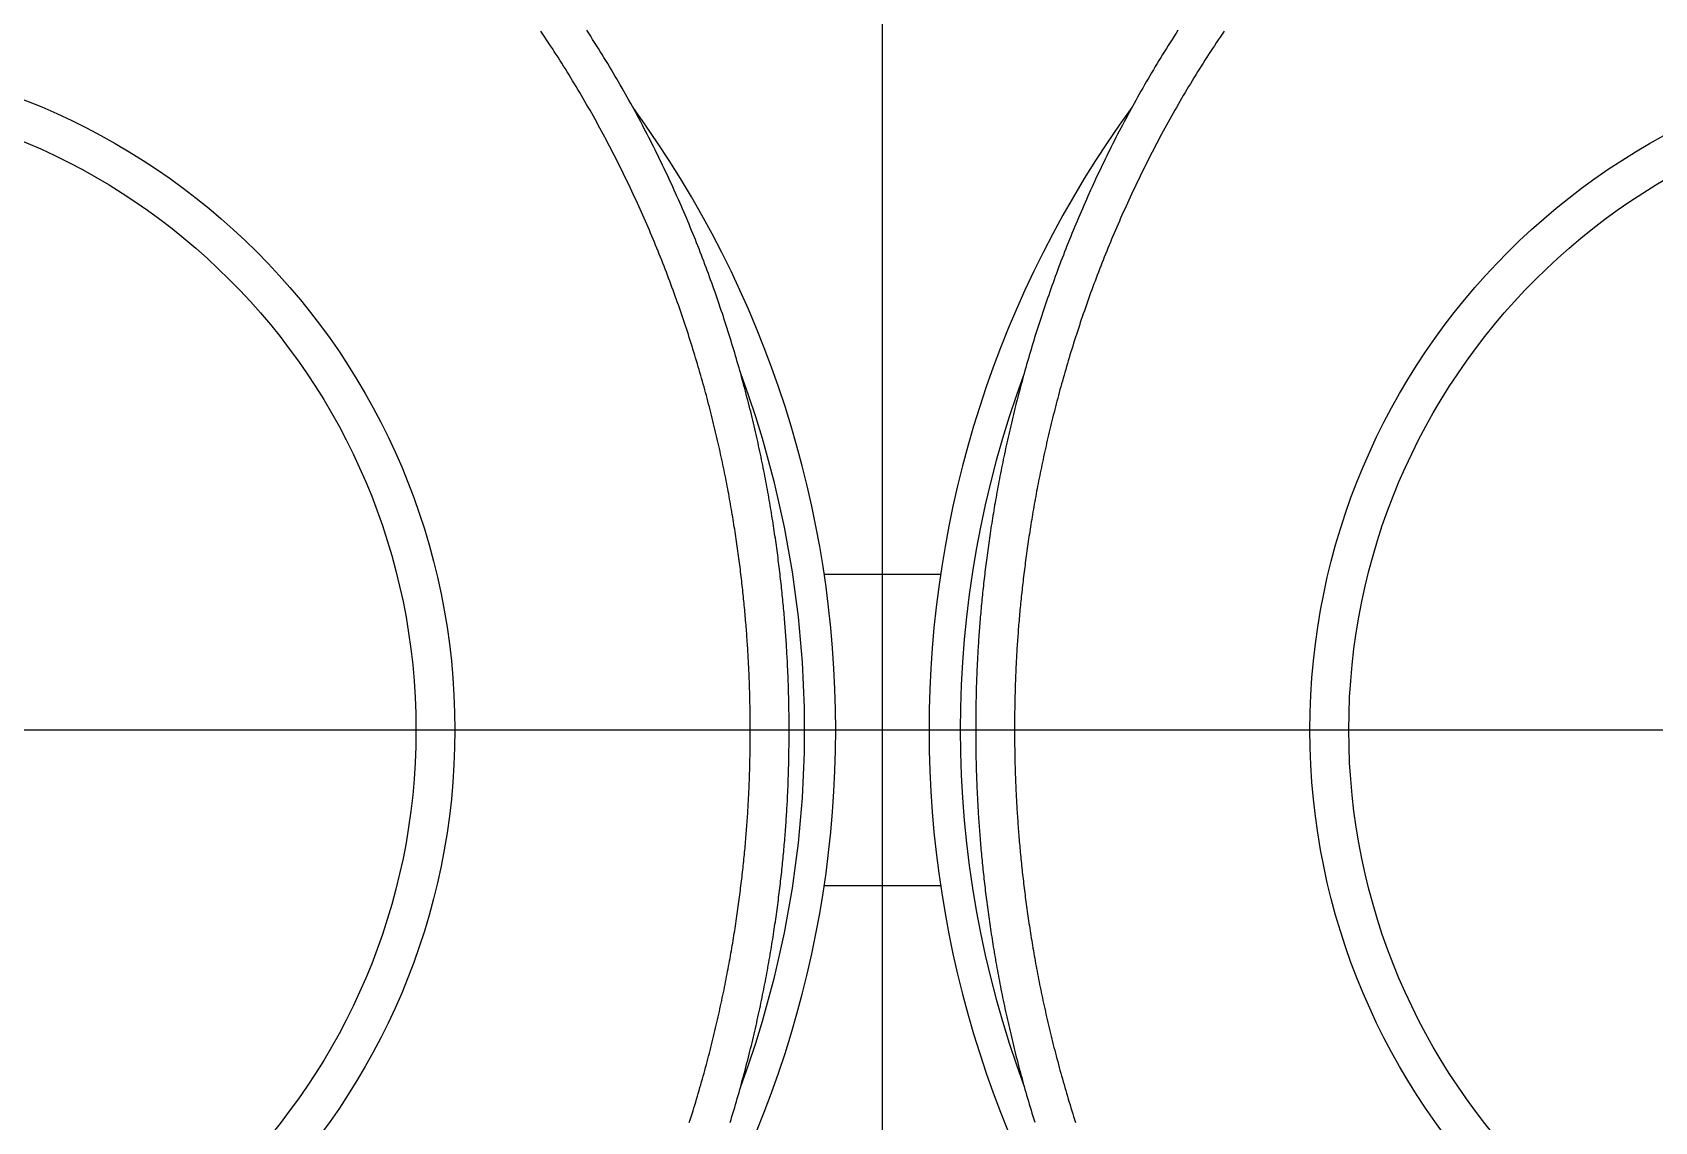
# Model space of a CAD drawing. Extents: x -31.1 to 15.9, y -35.5 to 50.6.
# Drawn here: x -5.47 to 4.97, y 36.86 to 43.86 of the extents above; entities that cross this region are included whole.
import ezdxf

# ---------------------------------------------------------------- set-up
doc = ezdxf.new("R2010")
doc.units = 0
doc.linetypes.add('CENTER', pattern=[50.8, 31.75, -6.35, 6.35, -6.35])
doc.layers.get('0').update_dxf_attribs({"linetype": 'CONTINUOUS'})
doc.layers.add('CENTER', color=1, linetype='CENTER')

msp = doc.modelspace()

# ---------------------------------------------------------------- linework, layer by layer
at = {"color": 7, "linetype": 'CONTINUOUS'}
for p, q in [((0.373931, 40.374433), (-0.373931, 40.374433)), ((-0.373931, 38.374433), (0.373931, 38.374433))]:
    msp.add_line(p, q, dxfattribs=at)
at = {"color": 7}
for points in [[(-0.85, 39.3744, 0), (-0.85001, 39.3876, 0), (-0.850038, 39.4007, 0), (-0.850086, 39.4138, 0), (-0.850154, 39.4269, 0), (-0.850241, 39.44, 0), (-0.850347, 39.4531, 0), (-0.850473, 39.4663, 0), (-0.85062, 39.4794, 0), (-0.850786, 39.4924, 0), (-0.850972, 39.5055, 0), (-0.851178, 39.5186, 0), (-0.851405, 39.5317, 0), (-0.851652, 39.5448, 0), (-0.85192, 39.5579, 0), (-0.852208, 39.571, 0), (-0.852517, 39.5841, 0), (-0.852846, 39.5973, 0), (-0.853197, 39.6104, 0), (-0.853569, 39.6235, 0), (-0.853962, 39.6366, 0), (-0.854376, 39.6497, 0), (-0.854812, 39.6629, 0), (-0.855269, 39.676, 0), (-0.855748, 39.6892, 0), (-0.856249, 39.7024, 0), (-0.856772, 39.7156, 0), (-0.857316, 39.7288, 0), (-0.857883, 39.742, 0), (-0.858471, 39.7552, 0), (-0.859082, 39.7684, 0), (-0.859716, 39.7817, 0), (-0.860372, 39.7949, 0), (-0.86105, 39.8082, 0), (-0.861752, 39.8215, 0), (-0.862476, 39.8348, 0), (-0.863223, 39.8482, 0), (-0.863994, 39.8615, 0), (-0.864787, 39.8749, 0), (-0.865604, 39.8883, 0), (-0.866444, 39.9017, 0), (-0.867308, 39.9152, 0), (-0.868196, 39.9286, 0), (-0.869107, 39.9421, 0), (-0.870042, 39.9556, 0), (-0.871001, 39.9692, 0), (-0.871984, 39.9828, 0), (-0.872992, 39.9964, 0), (-0.874023, 40.01, 0), (-0.875079, 40.0236, 0), (-0.87616, 40.0373, 0), (-0.877265, 40.051, 0), (-0.878395, 40.0648, 0), (-0.87955, 40.0786, 0), (-0.88073, 40.0924, 0), (-0.881935, 40.1062, 0), (-0.883165, 40.1201, 0), (-0.884421, 40.134, 0), (-0.885702, 40.148, 0), (-0.887009, 40.162, 0), (-0.888342, 40.176, 0), (-0.889703, 40.1901, 0), (-0.891092, 40.2042, 0), (-0.892508, 40.2183, 0), (-0.893953, 40.2325, 0), (-0.895427, 40.2467, 0), (-0.89693, 40.261, 0), (-0.898462, 40.2753, 0), (-0.900025, 40.2897, 0), (-0.901618, 40.3041, 0), (-0.903241, 40.3185, 0), (-0.904896, 40.333, 0), (-0.906582, 40.3476, 0), (-0.9083, 40.3621, 0), (-0.91005, 40.3768, 0), (-0.911833, 40.3915, 0), (-0.91365, 40.4062, 0), (-0.915499, 40.421, 0), (-0.917382, 40.4359, 0), (-0.9193, 40.4508, 0), (-0.921252, 40.4657, 0), (-0.923239, 40.4807, 0), (-0.925262, 40.4958, 0), (-0.92732, 40.5109, 0), (-0.929415, 40.5261, 0), (-0.931546, 40.5414, 0), (-0.933714, 40.5567, 0), (-0.935919, 40.572, 0), (-0.938162, 40.5874, 0), (-0.940445, 40.6029, 0), (-0.942768, 40.6185, 0), (-0.945131, 40.6341, 0), (-0.947535, 40.6498, 0), (-0.949979, 40.6656, 0), (-0.952466, 40.6814, 0), (-0.954994, 40.6973, 0), (-0.957565, 40.7132, 0), (-0.960178, 40.7293, 0), (-0.962834, 40.7453, 0), (-0.965533, 40.7615, 0), (-0.968276, 40.7777, 0), (-0.971063, 40.794, 0), (-0.973894, 40.8103, 0), (-0.97677, 40.8267, 0), (-0.979692, 40.8432, 0), (-0.982658, 40.8597, 0), (-0.985671, 40.8763, 0), (-0.988729, 40.893, 0), (-0.991835, 40.9097, 0), (-0.994987, 40.9264, 0), (-0.998186, 40.9433, 0), (-1.00143, 40.9601, 0), (-1.00473, 40.9771, 0), (-1.00807, 40.9941, 0), (-1.01146, 41.0112, 0), (-1.0149, 41.0283, 0), (-1.0184, 41.0455, 0), (-1.02194, 41.0627, 0), (-1.02553, 41.08, 0), (-1.02917, 41.0973, 0), (-1.03286, 41.1147, 0), (-1.03661, 41.1321, 0), (-1.0404, 41.1496, 0), (-1.04425, 41.1671, 0), (-1.04815, 41.1847, 0), (-1.0521, 41.2023, 0), (-1.0561, 41.22, 0), (-1.06015, 41.2377, 0), (-1.06426, 41.2554, 0), (-1.06842, 41.2732, 0), (-1.07263, 41.2911, 0), (-1.0769, 41.3089, 0), (-1.08121, 41.3269, 0), (-1.08558, 41.3448, 0), (-1.09001, 41.3628, 0), (-1.09448, 41.3809, 0), (-1.09901, 41.3989, 0), (-1.1036, 41.4171, 0), (-1.10823, 41.4352, 0), (-1.11292, 41.4534, 0), (-1.11767, 41.4716, 0), (-1.12247, 41.4899, 0), (-1.12732, 41.5082, 0), (-1.13223, 41.5265, 0), (-1.1372, 41.5449, 0), (-1.14221, 41.5633, 0), (-1.14729, 41.5818, 0), (-1.15242, 41.6002, 0), (-1.1576, 41.6187, 0), (-1.16284, 41.6373, 0), (-1.16813, 41.6558, 0), (-1.17348, 41.6744, 0), (-1.17889, 41.693, 0), (-1.18435, 41.7117, 0), (-1.18987, 41.7304, 0), (-1.19545, 41.7491, 0), (-1.20108, 41.7678, 0), (-1.20677, 41.7866, 0), (-1.21251, 41.8054, 0), (-1.21832, 41.8242, 0), (-1.22418, 41.843, 0), (-1.23009, 41.8619, 0), (-1.23607, 41.8808, 0), (-1.2421, 41.8997, 0), (-1.24819, 41.9186, 0), (-1.25434, 41.9375, 0), (-1.26054, 41.9565, 0), (-1.26681, 41.9755, 0), (-1.27313, 41.9945, 0), (-1.27951, 42.0135, 0), (-1.28595, 42.0326, 0), (-1.29245, 42.0517, 0), (-1.299, 42.0707, 0), (-1.30562, 42.0898, 0), (-1.3123, 42.109, 0), (-1.31903, 42.1281, 0), (-1.32583, 42.1472, 0), (-1.33268, 42.1664, 0), (-1.3396, 42.1856, 0), (-1.34657, 42.2048, 0), (-1.35361, 42.224, 0), (-1.3607, 42.2432, 0), (-1.36786, 42.2624, 0), (-1.37507, 42.2816, 0), (-1.38235, 42.3009, 0), (-1.38969, 42.3201, 0), (-1.39709, 42.3394, 0), (-1.40455, 42.3586, 0), (-1.41207, 42.3779, 0), (-1.41966, 42.3972, 0), (-1.4273, 42.4165, 0), (-1.43501, 42.4358, 0), (-1.44278, 42.4551, 0), (-1.45061, 42.4744, 0), (-1.45851, 42.4937, 0), (-1.46646, 42.513, 0), (-1.47448, 42.5323, 0), (-1.48256, 42.5516, 0), (-1.49071, 42.571, 0), (-1.49892, 42.5903, 0), (-1.50719, 42.6096, 0), (-1.51553, 42.6289, 0), (-1.52392, 42.6482, 0), (-1.53239, 42.6676, 0), (-1.54091, 42.6869, 0), (-1.54951, 42.7062, 0), (-1.55817, 42.7255, 0), (-1.56689, 42.7448, 0), (-1.57568, 42.7642, 0), (-1.58454, 42.7835, 0), (-1.59346, 42.8028, 0), (-1.60245, 42.8222, 0), (-1.6115, 42.8415, 0), (-1.62062, 42.8608, 0), (-1.6298, 42.8801, 0), (-1.63905, 42.8995, 0), (-1.64836, 42.9188, 0), (-1.65774, 42.9381, 0), (-1.66719, 42.9574, 0), (-1.6767, 42.9767, 0), (-1.68627, 42.996, 0), (-1.69591, 43.0153, 0), (-1.70562, 43.0346, 0), (-1.71539, 43.0539, 0), (-1.72523, 43.0732, 0), (-1.73513, 43.0925, 0), (-1.7451, 43.1117, 0), (-1.75513, 43.131, 0), (-1.76523, 43.1502, 0), (-1.7754, 43.1695, 0), (-1.78562, 43.1887, 0), (-1.79592, 43.2079, 0), (-1.80628, 43.2271, 0), (-1.8167, 43.2463, 0), (-1.82719, 43.2655, 0), (-1.83775, 43.2847, 0), (-1.84837, 43.3038, 0), (-1.85905, 43.323, 0), (-1.8698, 43.3421, 0), (-1.88062, 43.3612, 0), (-1.8915, 43.3803, 0), (-1.90244, 43.3994, 0), (-1.91345, 43.4184, 0), (-1.92453, 43.4375, 0), (-1.93567, 43.4565, 0), (-1.94687, 43.4755, 0), (-1.95814, 43.4945, 0), (-1.96948, 43.5135, 0), (-1.98088, 43.5325, 0), (-1.99234, 43.5514, 0), (-2.00387, 43.5703, 0), (-2.01547, 43.5892, 0), (-2.02713, 43.6081, 0), (-2.03885, 43.6269, 0), (-2.05064, 43.6457, 0), (-2.0625, 43.6646, 0), (-2.07441, 43.6833, 0), (-2.0864, 43.7021, 0), (-2.09845, 43.7208, 0), (-2.11056, 43.7395, 0), (-2.12274, 43.7582, 0), (-2.13498, 43.7768, 0), (-2.14729, 43.7955, 0), (-2.15966, 43.8141, 0), (-2.1721, 43.8326, 0), (-2.1846, 43.8512, 0), (-2.19716, 43.8697, 0)], [(-0.6, 39.3744, 0), (-0.60001, 39.388, 0), (-0.600039, 39.4015, 0), (-0.600089, 39.415, 0), (-0.600158, 39.4285, 0), (-0.600248, 39.442, 0), (-0.600358, 39.4555, 0), (-0.600488, 39.469, 0), (-0.600638, 39.4825, 0), (-0.600809, 39.496, 0), (-0.601001, 39.5094, 0), (-0.601213, 39.5229, 0), (-0.601447, 39.5364, 0), (-0.601701, 39.5499, 0), (-0.601977, 39.5634, 0), (-0.602273, 39.5769, 0), (-0.602591, 39.5904, 0), (-0.602931, 39.6039, 0), (-0.603292, 39.6174, 0), (-0.603675, 39.6309, 0), (-0.60408, 39.6444, 0), (-0.604507, 39.6579, 0), (-0.604955, 39.6715, 0), (-0.605426, 39.685, 0), (-0.605919, 39.6986, 0), (-0.606435, 39.7121, 0), (-0.606973, 39.7257, 0), (-0.607534, 39.7393, 0), (-0.608117, 39.7529, 0), (-0.608723, 39.7665, 0), (-0.609352, 39.7801, 0), (-0.610005, 39.7938, 0), (-0.61068, 39.8074, 0), (-0.611379, 39.8211, 0), (-0.612102, 39.8348, 0), (-0.612847, 39.8485, 0), (-0.613617, 39.8623, 0), (-0.61441, 39.876, 0), (-0.615227, 39.8898, 0), (-0.616069, 39.9036, 0), (-0.616934, 39.9174, 0), (-0.617823, 39.9313, 0), (-0.618737, 39.9451, 0), (-0.619676, 39.959, 0), (-0.620639, 39.973, 0), (-0.621626, 39.9869, 0), (-0.622639, 40.0009, 0), (-0.623676, 40.0149, 0), (-0.624739, 40.0289, 0), (-0.625826, 40.043, 0), (-0.626939, 40.0571, 0), (-0.628078, 40.0712, 0), (-0.629241, 40.0853, 0), (-0.630431, 40.0995, 0), (-0.631646, 40.1138, 0), (-0.632887, 40.128, 0), (-0.634154, 40.1423, 0), (-0.635447, 40.1566, 0), (-0.636766, 40.171, 0), (-0.638112, 40.1854, 0), (-0.639486, 40.1999, 0), (-0.640887, 40.2144, 0), (-0.642317, 40.2289, 0), (-0.643776, 40.2434, 0), (-0.645264, 40.2581, 0), (-0.646782, 40.2727, 0), (-0.64833, 40.2874, 0), (-0.649908, 40.3021, 0), (-0.651517, 40.3169, 0), (-0.653158, 40.3318, 0), (-0.65483, 40.3467, 0), (-0.656534, 40.3616, 0), (-0.658271, 40.3766, 0), (-0.660041, 40.3916, 0), (-0.661843, 40.4067, 0), (-0.66368, 40.4218, 0), (-0.66555, 40.437, 0), (-0.667455, 40.4522, 0), (-0.669395, 40.4675, 0), (-0.67137, 40.4829, 0), (-0.673381, 40.4983, 0), (-0.675428, 40.5137, 0), (-0.677511, 40.5293, 0), (-0.679631, 40.5448, 0), (-0.681789, 40.5605, 0), (-0.683984, 40.5762, 0), (-0.686217, 40.5919, 0), (-0.688488, 40.6078, 0), (-0.690799, 40.6237, 0), (-0.69315, 40.6396, 0), (-0.695543, 40.6556, 0), (-0.697977, 40.6717, 0), (-0.700453, 40.6879, 0), (-0.702972, 40.7041, 0), (-0.705533, 40.7204, 0), (-0.708138, 40.7368, 0), (-0.710786, 40.7532, 0), (-0.713477, 40.7697, 0), (-0.716213, 40.7863, 0), (-0.718994, 40.8029, 0), (-0.72182, 40.8197, 0), (-0.724691, 40.8364, 0), (-0.727608, 40.8533, 0), (-0.730571, 40.8702, 0), (-0.73358, 40.8871, 0), (-0.736637, 40.9041, 0), (-0.73974, 40.9212, 0), (-0.742891, 40.9384, 0), (-0.74609, 40.9556, 0), (-0.749338, 40.9729, 0), (-0.752634, 40.9902, 0), (-0.75598, 41.0076, 0), (-0.759375, 41.0251, 0), (-0.762819, 41.0426, 0), (-0.766314, 41.0602, 0), (-0.76986, 41.0778, 0), (-0.773457, 41.0955, 0), (-0.777105, 41.1133, 0), (-0.780805, 41.1311, 0), (-0.784557, 41.1489, 0), (-0.788362, 41.1668, 0), (-0.79222, 41.1848, 0), (-0.796131, 41.2028, 0), (-0.800095, 41.2209, 0), (-0.804112, 41.239, 0), (-0.808183, 41.2571, 0), (-0.812307, 41.2753, 0), (-0.816484, 41.2936, 0), (-0.820716, 41.3119, 0), (-0.825002, 41.3302, 0), (-0.829342, 41.3486, 0), (-0.833736, 41.367, 0), (-0.838185, 41.3855, 0), (-0.842689, 41.404, 0), (-0.847247, 41.4225, 0), (-0.851861, 41.4411, 0), (-0.856529, 41.4598, 0), (-0.861253, 41.4784, 0), (-0.866033, 41.4972, 0), (-0.870868, 41.5159, 0), (-0.875759, 41.5347, 0), (-0.880706, 41.5535, 0), (-0.885709, 41.5724, 0), (-0.890769, 41.5913, 0), (-0.895885, 41.6102, 0), (-0.901057, 41.6292, 0), (-0.906287, 41.6482, 0), (-0.911573, 41.6673, 0), (-0.916917, 41.6863, 0), (-0.922318, 41.7054, 0), (-0.927776, 41.7246, 0), (-0.933292, 41.7437, 0), (-0.938865, 41.7629, 0), (-0.944497, 41.7822, 0), (-0.950187, 41.8014, 0), (-0.955935, 41.8207, 0), (-0.961741, 41.84, 0), (-0.967606, 41.8594, 0), (-0.97353, 41.8787, 0), (-0.979513, 41.8981, 0), (-0.985555, 41.9176, 0), (-0.991656, 41.937, 0), (-0.997816, 41.9565, 0), (-1.00404, 41.976, 0), (-1.01032, 41.9955, 0), (-1.01666, 42.015, 0), (-1.02305, 42.0346, 0), (-1.02951, 42.0542, 0), (-1.03604, 42.0738, 0), (-1.04262, 42.0934, 0), (-1.04926, 42.1131, 0), (-1.05596, 42.1327, 0), (-1.06272, 42.1524, 0), (-1.06955, 42.1721, 0), (-1.07643, 42.1918, 0), (-1.08338, 42.2116, 0), (-1.09039, 42.2313, 0), (-1.09746, 42.2511, 0), (-1.10459, 42.2708, 0), (-1.11179, 42.2906, 0), (-1.11905, 42.3104, 0), (-1.12637, 42.3303, 0), (-1.13375, 42.3501, 0), (-1.14119, 42.3699, 0), (-1.1487, 42.3898, 0), (-1.15627, 42.4096, 0), (-1.16391, 42.4295, 0), (-1.17161, 42.4494, 0), (-1.17937, 42.4693, 0), (-1.18719, 42.4892, 0), (-1.19508, 42.5091, 0), (-1.20304, 42.529, 0), (-1.21105, 42.5489, 0), (-1.21914, 42.5688, 0), (-1.22728, 42.5888, 0), (-1.2355, 42.6087, 0), (-1.24377, 42.6286, 0), (-1.25211, 42.6486, 0), (-1.26052, 42.6685, 0), (-1.26899, 42.6884, 0), (-1.27753, 42.7084, 0), (-1.28613, 42.7283, 0), (-1.2948, 42.7483, 0), (-1.30354, 42.7682, 0), (-1.31234, 42.7881, 0), (-1.32121, 42.8081, 0), (-1.33015, 42.828, 0), (-1.33916, 42.848, 0), (-1.34823, 42.8679, 0), (-1.35738, 42.8879, 0), (-1.36659, 42.9079, 0), (-1.37587, 42.9278, 0), (-1.38521, 42.9478, 0), (-1.39463, 42.9677, 0), (-1.40411, 42.9877, 0), (-1.41366, 43.0076, 0), (-1.42328, 43.0276, 0), (-1.43296, 43.0475, 0), (-1.44272, 43.0675, 0), (-1.45254, 43.0874, 0), (-1.46243, 43.1074, 0), (-1.47239, 43.1273, 0), (-1.48241, 43.1472, 0), (-1.49251, 43.1671, 0), (-1.50267, 43.1871, 0), (-1.5129, 43.207, 0), (-1.5232, 43.2269, 0), (-1.53356, 43.2468, 0), (-1.54399, 43.2666, 0), (-1.55449, 43.2865, 0), (-1.56506, 43.3064, 0), (-1.5757, 43.3262, 0), (-1.5864, 43.3461, 0), (-1.59717, 43.3659, 0), (-1.60801, 43.3857, 0), (-1.61892, 43.4056, 0), (-1.62989, 43.4253, 0), (-1.64094, 43.4451, 0), (-1.65205, 43.4649, 0), (-1.66322, 43.4847, 0), (-1.67447, 43.5044, 0), (-1.68578, 43.5241, 0), (-1.69716, 43.5438, 0), (-1.70861, 43.5635, 0), (-1.72013, 43.5832, 0), (-1.73171, 43.6028, 0), (-1.74336, 43.6225, 0), (-1.75508, 43.6421, 0), (-1.76687, 43.6617, 0), (-1.77872, 43.6813, 0), (-1.79064, 43.7008, 0), (-1.80263, 43.7204, 0), (-1.81469, 43.7399, 0), (-1.82682, 43.7594, 0), (-1.83901, 43.7788, 0), (-1.85127, 43.7983, 0), (-1.86359, 43.8177, 0), (-1.87599, 43.8371, 0), (-1.88845, 43.8565, 0), (-1.90098, 43.8758, 0)], [(1.90104, 43.8758, 0), (1.8885, 43.8564, 0), (1.87603, 43.8371, 0), (1.86362, 43.8176, 0), (1.85127, 43.7982, 0), (1.839, 43.7788, 0), (1.82679, 43.7593, 0), (1.81465, 43.7398, 0), (1.80258, 43.7203, 0), (1.79057, 43.7007, 0), (1.77863, 43.6812, 0), (1.76676, 43.6616, 0), (1.75496, 43.642, 0), (1.74323, 43.6224, 0), (1.73156, 43.6027, 0), (1.71996, 43.5831, 0), (1.70843, 43.5634, 0), (1.69697, 43.5437, 0), (1.68558, 43.524, 0), (1.67425, 43.5043, 0), (1.663, 43.4845, 0), (1.65181, 43.4648, 0), (1.64069, 43.445, 0), (1.62965, 43.4252, 0), (1.61867, 43.4054, 0), (1.60776, 43.3856, 0), (1.59692, 43.3658, 0), (1.58615, 43.346, 0), (1.57544, 43.3261, 0), (1.56481, 43.3063, 0), (1.55425, 43.2864, 0), (1.54376, 43.2665, 0), (1.53334, 43.2467, 0), (1.52298, 43.2268, 0), (1.5127, 43.2069, 0), (1.50248, 43.187, 0), (1.49233, 43.1671, 0), (1.48226, 43.1471, 0), (1.47225, 43.1272, 0), (1.4623, 43.1073, 0), (1.45243, 43.0874, 0), (1.44263, 43.0674, 0), (1.43289, 43.0475, 0), (1.42322, 43.0276, 0), (1.41362, 43.0076, 0), (1.40408, 42.9877, 0), (1.39461, 42.9677, 0), (1.38521, 42.9478, 0), (1.37588, 42.9278, 0), (1.36661, 42.9079, 0), (1.35741, 42.8879, 0), (1.34828, 42.868, 0), (1.33921, 42.848, 0), (1.33021, 42.8281, 0), (1.32128, 42.8081, 0), (1.31241, 42.7882, 0), (1.30361, 42.7682, 0), (1.29487, 42.7483, 0), (1.2862, 42.7283, 0), (1.27759, 42.7084, 0), (1.26905, 42.6885, 0), (1.26058, 42.6685, 0), (1.25217, 42.6486, 0), (1.24382, 42.6287, 0), (1.23554, 42.6088, 0), (1.22732, 42.5889, 0), (1.21917, 42.569, 0), (1.21108, 42.5491, 0), (1.20306, 42.5292, 0), (1.1951, 42.5093, 0), (1.18721, 42.4894, 0), (1.17937, 42.4695, 0), (1.17161, 42.4497, 0), (1.1639, 42.4298, 0), (1.15626, 42.41, 0), (1.14868, 42.3902, 0), (1.14117, 42.3704, 0), (1.13371, 42.3506, 0), (1.12632, 42.3308, 0), (1.119, 42.311, 0), (1.11173, 42.2912, 0), (1.10453, 42.2715, 0), (1.09739, 42.2517, 0), (1.09031, 42.232, 0), (1.08329, 42.2123, 0), (1.07634, 42.1926, 0), (1.06945, 42.1729, 0), (1.06262, 42.1532, 0), (1.05584, 42.1336, 0), (1.04914, 42.1139, 0), (1.04249, 42.0943, 0), (1.0359, 42.0747, 0), (1.02937, 42.0551, 0), (1.02291, 42.0355, 0), (1.0165, 42.016, 0), (1.01016, 41.9964, 0), (1.00387, 41.9769, 0), (0.997647, 41.9574, 0), (0.991483, 41.9379, 0), (0.985381, 41.9185, 0), (0.979339, 41.8991, 0), (0.973359, 41.8797, 0), (0.96744, 41.8603, 0), (0.961581, 41.8409, 0), (0.955782, 41.8216, 0), (0.950043, 41.8023, 0), (0.944363, 41.783, 0), (0.938743, 41.7638, 0), (0.933182, 41.7446, 0), (0.92768, 41.7254, 0), (0.922237, 41.7063, 0), (0.916852, 41.6871, 0), (0.911525, 41.668, 0), (0.906256, 41.649, 0), (0.901044, 41.63, 0), (0.89589, 41.611, 0), (0.890793, 41.592, 0), (0.885752, 41.5731, 0), (0.880768, 41.5542, 0), (0.875841, 41.5354, 0), (0.870969, 41.5166, 0), (0.866154, 41.4978, 0), (0.861393, 41.4791, 0), (0.856689, 41.4604, 0), (0.852039, 41.4417, 0), (0.847443, 41.4231, 0), (0.842903, 41.4046, 0), (0.838416, 41.386, 0), (0.833984, 41.3676, 0), (0.829605, 41.3491, 0), (0.82528, 41.3307, 0), (0.821008, 41.3124, 0), (0.816789, 41.2941, 0), (0.812622, 41.2758, 0), (0.808508, 41.2576, 0), (0.804446, 41.2395, 0), (0.800436, 41.2214, 0), (0.796478, 41.2033, 0), (0.792571, 41.1853, 0), (0.788716, 41.1673, 0), (0.784911, 41.1494, 0), (0.781157, 41.1316, 0), (0.777453, 41.1138, 0), (0.773799, 41.096, 0), (0.770195, 41.0783, 0), (0.766641, 41.0607, 0), (0.763136, 41.0431, 0), (0.759681, 41.0256, 0), (0.756274, 41.0081, 0), (0.752915, 40.9907, 0), (0.749605, 40.9733, 0), (0.746343, 40.9561, 0), (0.743129, 40.9388, 0), (0.739963, 40.9216, 0), (0.736843, 40.9045, 0), (0.733771, 40.8875, 0), (0.730745, 40.8705, 0), (0.727766, 40.8536, 0), (0.724834, 40.8367, 0), (0.721947, 40.8199, 0), (0.719106, 40.8032, 0), (0.71631, 40.7865, 0), (0.71356, 40.7699, 0), (0.710855, 40.7534, 0), (0.708194, 40.7369, 0), (0.705578, 40.7205, 0), (0.703006, 40.7042, 0), (0.700478, 40.688, 0), (0.697994, 40.6718, 0), (0.695553, 40.6557, 0), (0.693155, 40.6396, 0), (0.690801, 40.6237, 0), (0.688489, 40.6078, 0), (0.686216, 40.5919, 0), (0.683978, 40.5762, 0), (0.681775, 40.5605, 0), (0.679606, 40.5448, 0), (0.677472, 40.5293, 0), (0.675372, 40.5137, 0), (0.673306, 40.4983, 0), (0.671274, 40.4829, 0), (0.669275, 40.4675, 0), (0.667309, 40.4522, 0), (0.665377, 40.437, 0), (0.663477, 40.4218, 0), (0.661611, 40.4066, 0), (0.659776, 40.3915, 0), (0.657974, 40.3765, 0), (0.656205, 40.3615, 0), (0.654467, 40.3466, 0), (0.652761, 40.3317, 0), (0.651086, 40.3168, 0), (0.649443, 40.3021, 0), (0.64783, 40.2873, 0), (0.646249, 40.2726, 0), (0.644698, 40.2579, 0), (0.643178, 40.2433, 0), (0.641688, 40.2288, 0), (0.640228, 40.2142, 0), (0.638798, 40.1997, 0), (0.637398, 40.1853, 0), (0.636027, 40.1709, 0), (0.634686, 40.1565, 0), (0.633373, 40.1422, 0), (0.63209, 40.1279, 0), (0.630835, 40.1136, 0), (0.629608, 40.0994, 0), (0.62841, 40.0852, 0), (0.62724, 40.071, 0), (0.626097, 40.0569, 0), (0.624983, 40.0428, 0), (0.623895, 40.0287, 0), (0.622835, 40.0147, 0), (0.621802, 40.0007, 0), (0.620796, 39.9867, 0), (0.619817, 39.9728, 0), (0.618864, 39.9589, 0), (0.617937, 39.945, 0), (0.617036, 39.9311, 0), (0.616161, 39.9173, 0), (0.615311, 39.9035, 0), (0.614487, 39.8897, 0), (0.613689, 39.8759, 0), (0.612915, 39.8621, 0), (0.612166, 39.8484, 0), (0.611442, 39.8347, 0), (0.610742, 39.821, 0), (0.610066, 39.8073, 0), (0.609414, 39.7937, 0), (0.608786, 39.78, 0), (0.608182, 39.7664, 0), (0.6076, 39.7528, 0), (0.607043, 39.7392, 0), (0.606508, 39.7256, 0), (0.605996, 39.712, 0), (0.605506, 39.6985, 0), (0.605039, 39.6849, 0), (0.604594, 39.6714, 0), (0.604171, 39.6579, 0), (0.60377, 39.6444, 0), (0.60339, 39.6308, 0), (0.603031, 39.6173, 0), (0.602694, 39.6038, 0), (0.602378, 39.5903, 0), (0.602082, 39.5768, 0), (0.601807, 39.5634, 0), (0.601553, 39.5499, 0), (0.601318, 39.5364, 0), (0.601103, 39.5229, 0), (0.600909, 39.5094, 0), (0.600733, 39.4959, 0), (0.600577, 39.4825, 0), (0.60044, 39.469, 0), (0.600322, 39.4555, 0), (0.600223, 39.442, 0), (0.600142, 39.4285, 0), (0.60008, 39.415, 0), (0.600035, 39.4015, 0), (0.600009, 39.388, 0), (0.6, 39.3744, 0)], [(2.19729, 43.8697, 0), (2.18472, 43.8512, 0), (2.17221, 43.8326, 0), (2.15976, 43.814, 0), (2.14738, 43.7954, 0), (2.13507, 43.7768, 0), (2.12281, 43.7582, 0), (2.11062, 43.7395, 0), (2.0985, 43.7208, 0), (2.08643, 43.702, 0), (2.07444, 43.6833, 0), (2.0625, 43.6645, 0), (2.05063, 43.6457, 0), (2.03883, 43.6269, 0), (2.02709, 43.608, 0), (2.01541, 43.5891, 0), (2.0038, 43.5702, 0), (1.99226, 43.5513, 0), (1.98078, 43.5324, 0), (1.96936, 43.5134, 0), (1.95801, 43.4944, 0), (1.94673, 43.4754, 0), (1.93551, 43.4564, 0), (1.92435, 43.4374, 0), (1.91327, 43.4183, 0), (1.90224, 43.3993, 0), (1.89129, 43.3802, 0), (1.8804, 43.3611, 0), (1.86957, 43.342, 0), (1.85882, 43.3229, 0), (1.84813, 43.3037, 0), (1.8375, 43.2846, 0), (1.82694, 43.2654, 0), (1.81645, 43.2462, 0), (1.80603, 43.227, 0), (1.79567, 43.2078, 0), (1.78538, 43.1886, 0), (1.77516, 43.1694, 0), (1.765, 43.1501, 0), (1.75491, 43.1309, 0), (1.74489, 43.1116, 0), (1.73494, 43.0924, 0), (1.72505, 43.0731, 0), (1.71522, 43.0538, 0), (1.70547, 43.0346, 0), (1.69578, 43.0153, 0), (1.68615, 42.996, 0), (1.67659, 42.9767, 0), (1.6671, 42.9574, 0), (1.65767, 42.9381, 0), (1.6483, 42.9188, 0), (1.639, 42.8995, 0), (1.62977, 42.8801, 0), (1.6206, 42.8608, 0), (1.6115, 42.8415, 0), (1.60246, 42.8222, 0), (1.59348, 42.8028, 0), (1.58457, 42.7835, 0), (1.57573, 42.7642, 0), (1.56695, 42.7449, 0), (1.55823, 42.7255, 0), (1.54957, 42.7062, 0), (1.54098, 42.6869, 0), (1.53245, 42.6676, 0), (1.52399, 42.6482, 0), (1.51559, 42.6289, 0), (1.50725, 42.6096, 0), (1.49898, 42.5903, 0), (1.49077, 42.571, 0), (1.48262, 42.5517, 0), (1.47453, 42.5324, 0), (1.46651, 42.5131, 0), (1.45855, 42.4938, 0), (1.45065, 42.4745, 0), (1.44281, 42.4552, 0), (1.43503, 42.436, 0), (1.42732, 42.4167, 0), (1.41967, 42.3974, 0), (1.41208, 42.3782, 0), (1.40455, 42.3589, 0), (1.39708, 42.3397, 0), (1.38968, 42.3205, 0), (1.38233, 42.3013, 0), (1.37505, 42.282, 0), (1.36782, 42.2628, 0), (1.36066, 42.2437, 0), (1.35356, 42.2245, 0), (1.34651, 42.2053, 0), (1.33953, 42.1862, 0), (1.33261, 42.167, 0), (1.32575, 42.1479, 0), (1.31894, 42.1288, 0), (1.3122, 42.1097, 0), (1.30552, 42.0906, 0), (1.29889, 42.0715, 0), (1.29233, 42.0525, 0), (1.28582, 42.0334, 0), (1.27938, 42.0144, 0), (1.27299, 41.9954, 0), (1.26666, 41.9764, 0), (1.26039, 41.9574, 0), (1.25418, 41.9385, 0), (1.24803, 41.9195, 0), (1.24193, 41.9006, 0), (1.2359, 41.8817, 0), (1.22992, 41.8628, 0), (1.224, 41.8439, 0), (1.21814, 41.8251, 0), (1.21234, 41.8063, 0), (1.2066, 41.7875, 0), (1.20092, 41.7687, 0), (1.19529, 41.75, 0), (1.18973, 41.7312, 0), (1.18422, 41.7125, 0), (1.17877, 41.6939, 0), (1.17337, 41.6752, 0), (1.16804, 41.6566, 0), (1.16276, 41.6381, 0), (1.15753, 41.6195, 0), (1.15237, 41.601, 0), (1.14725, 41.5825, 0), (1.1422, 41.5641, 0), (1.1372, 41.5456, 0), (1.13225, 41.5273, 0), (1.12736, 41.5089, 0), (1.12253, 41.4906, 0), (1.11775, 41.4723, 0), (1.11302, 41.4541, 0), (1.10835, 41.4358, 0), (1.10373, 41.4177, 0), (1.09917, 41.3995, 0), (1.09465, 41.3815, 0), (1.0902, 41.3634, 0), (1.08579, 41.3454, 0), (1.08144, 41.3274, 0), (1.07714, 41.3095, 0), (1.07289, 41.2916, 0), (1.06869, 41.2737, 0), (1.06455, 41.2559, 0), (1.06045, 41.2382, 0), (1.05641, 41.2205, 0), (1.05242, 41.2028, 0), (1.04847, 41.1852, 0), (1.04458, 41.1676, 0), (1.04074, 41.1501, 0), (1.03695, 41.1326, 0), (1.03321, 41.1152, 0), (1.02952, 41.0978, 0), (1.02587, 41.0805, 0), (1.02228, 41.0632, 0), (1.01873, 41.046, 0), (1.01523, 41.0288, 0), (1.01178, 41.0117, 0), (1.00838, 40.9946, 0), (1.00503, 40.9776, 0), (1.00172, 40.9606, 0), (0.998461, 40.9437, 0), (0.995248, 40.9269, 0), (0.992082, 40.9101, 0), (0.988962, 40.8934, 0), (0.985889, 40.8767, 0), (0.982861, 40.8601, 0), (0.979878, 40.8435, 0), (0.976941, 40.8271, 0), (0.97405, 40.8106, 0), (0.971203, 40.7943, 0), (0.9684, 40.778, 0), (0.965642, 40.7617, 0), (0.962929, 40.7455, 0), (0.960259, 40.7294, 0), (0.957633, 40.7134, 0), (0.95505, 40.6974, 0), (0.95251, 40.6815, 0), (0.950013, 40.6656, 0), (0.947559, 40.6499, 0), (0.945147, 40.6342, 0), (0.942778, 40.6185, 0), (0.94045, 40.6029, 0), (0.938164, 40.5874, 0), (0.935919, 40.572, 0), (0.933713, 40.5567, 0), (0.93154, 40.5414, 0), (0.929401, 40.5261, 0), (0.927296, 40.5109, 0), (0.925224, 40.4958, 0), (0.923185, 40.4807, 0), (0.921179, 40.4657, 0), (0.919206, 40.4507, 0), (0.917266, 40.4358, 0), (0.915357, 40.421, 0), (0.913481, 40.4062, 0), (0.911637, 40.3914, 0), (0.909825, 40.3767, 0), (0.908044, 40.3621, 0), (0.906295, 40.3475, 0), (0.904576, 40.3329, 0), (0.902889, 40.3184, 0), (0.901232, 40.304, 0), (0.899607, 40.2896, 0), (0.898011, 40.2752, 0), (0.896446, 40.2609, 0), (0.89491, 40.2466, 0), (0.893405, 40.2324, 0), (0.891929, 40.2182, 0), (0.890482, 40.204, 0), (0.889064, 40.1899, 0), (0.887676, 40.1759, 0), (0.886316, 40.1618, 0), (0.884985, 40.1478, 0), (0.883683, 40.1339, 0), (0.882408, 40.12, 0), (0.881162, 40.1061, 0), (0.879944, 40.0922, 0), (0.878753, 40.0784, 0), (0.877589, 40.0646, 0), (0.876453, 40.0509, 0), (0.875344, 40.0372, 0), (0.874261, 40.0235, 0), (0.873206, 40.0098, 0), (0.872176, 39.9962, 0), (0.871173, 39.9826, 0), (0.870196, 39.969, 0), (0.869245, 39.9555, 0), (0.868319, 39.942, 0), (0.867419, 39.9285, 0), (0.866545, 39.915, 0), (0.865695, 39.9016, 0), (0.86487, 39.8882, 0), (0.86407, 39.8748, 0), (0.863294, 39.8614, 0), (0.862543, 39.848, 0), (0.861815, 39.8347, 0), (0.861112, 39.8214, 0), (0.860432, 39.8081, 0), (0.859776, 39.7948, 0), (0.859143, 39.7816, 0), (0.858533, 39.7683, 0), (0.857946, 39.7551, 0), (0.857382, 39.7419, 0), (0.85684, 39.7287, 0), (0.856321, 39.7155, 0), (0.855823, 39.7023, 0), (0.855348, 39.6891, 0), (0.854894, 39.676, 0), (0.854462, 39.6628, 0), (0.854051, 39.6497, 0), (0.853661, 39.6366, 0), (0.853292, 39.6234, 0), (0.852944, 39.6103, 0), (0.852617, 39.5972, 0), (0.85231, 39.5841, 0), (0.852023, 39.571, 0), (0.851755, 39.5579, 0), (0.851508, 39.5448, 0), (0.85128, 39.5317, 0), (0.851072, 39.5186, 0), (0.850883, 39.5055, 0), (0.850712, 39.4924, 0), (0.850561, 39.4793, 0), (0.850428, 39.4662, 0), (0.850313, 39.4531, 0), (0.850217, 39.44, 0), (0.850138, 39.4269, 0), (0.850077, 39.4138, 0), (0.850034, 39.4007, 0), (0.850009, 39.3876, 0), (0.85, 39.3744, 0)], [(-1.24193, 36.8483, 0), (-1.2359, 36.8672, 0), (-1.22992, 36.8861, 0), (-1.224, 36.9049, 0), (-1.21814, 36.9238, 0), (-1.21234, 36.9426, 0), (-1.2066, 36.9614, 0), (-1.20092, 36.9802, 0), (-1.19529, 36.9989, 0), (-1.18973, 37.0176, 0), (-1.18422, 37.0363, 0), (-1.17877, 37.055, 0), (-1.17337, 37.0736, 0), (-1.16804, 37.0922, 0), (-1.16276, 37.1108, 0), (-1.15753, 37.1294, 0), (-1.15237, 37.1479, 0), (-1.14725, 37.1664, 0), (-1.1422, 37.1848, 0), (-1.1372, 37.2032, 0), (-1.13225, 37.2216, 0), (-1.12736, 37.24, 0), (-1.12253, 37.2583, 0), (-1.11775, 37.2766, 0), (-1.11302, 37.2948, 0), (-1.10835, 37.313, 0), (-1.10373, 37.3312, 0), (-1.09917, 37.3493, 0), (-1.09465, 37.3674, 0), (-1.0902, 37.3855, 0), (-1.08579, 37.4035, 0), (-1.08144, 37.4215, 0), (-1.07714, 37.4394, 0), (-1.07289, 37.4573, 0), (-1.06869, 37.4751, 0), (-1.06455, 37.4929, 0), (-1.06045, 37.5107, 0), (-1.05641, 37.5284, 0), (-1.05242, 37.5461, 0), (-1.04847, 37.5637, 0), (-1.04458, 37.5813, 0), (-1.04074, 37.5988, 0), (-1.03695, 37.6163, 0), (-1.03321, 37.6337, 0), (-1.02952, 37.6511, 0), (-1.02587, 37.6684, 0), (-1.02228, 37.6857, 0), (-1.01873, 37.7029, 0), (-1.01523, 37.7201, 0), (-1.01178, 37.7372, 0), (-1.00838, 37.7543, 0), (-1.00503, 37.7713, 0), (-1.00172, 37.7882, 0), (-0.998461, 37.8051, 0), (-0.995248, 37.822, 0), (-0.992082, 37.8388, 0), (-0.988962, 37.8555, 0), (-0.985889, 37.8722, 0), (-0.982861, 37.8888, 0), (-0.979878, 37.9053, 0), (-0.976941, 37.9218, 0), (-0.97405, 37.9382, 0), (-0.971203, 37.9546, 0), (-0.9684, 37.9709, 0), (-0.965642, 37.9871, 0), (-0.962929, 38.0033, 0), (-0.960259, 38.0194, 0), (-0.957633, 38.0355, 0), (-0.95505, 38.0515, 0), (-0.95251, 38.0674, 0), (-0.950013, 38.0832, 0), (-0.947559, 38.099, 0), (-0.945147, 38.1147, 0), (-0.942778, 38.1304, 0), (-0.94045, 38.1459, 0), (-0.938164, 38.1614, 0), (-0.935919, 38.1769, 0), (-0.933713, 38.1922, 0), (-0.93154, 38.2075, 0), (-0.929401, 38.2228, 0), (-0.927296, 38.2379, 0), (-0.925224, 38.2531, 0), (-0.923185, 38.2681, 0), (-0.921179, 38.2832, 0), (-0.919206, 38.2981, 0), (-0.917266, 38.313, 0), (-0.915357, 38.3279, 0), (-0.913481, 38.3427, 0), (-0.911637, 38.3574, 0), (-0.909825, 38.3721, 0), (-0.908044, 38.3868, 0), (-0.906295, 38.4014, 0), (-0.904576, 38.4159, 0), (-0.902889, 38.4304, 0), (-0.901232, 38.4449, 0), (-0.899607, 38.4593, 0), (-0.898011, 38.4737, 0), (-0.896446, 38.488, 0), (-0.89491, 38.5023, 0), (-0.893405, 38.5165, 0), (-0.891929, 38.5307, 0), (-0.890482, 38.5448, 0), (-0.889064, 38.5589, 0), (-0.887676, 38.573, 0), (-0.886316, 38.587, 0), (-0.884985, 38.601, 0), (-0.883683, 38.615, 0), (-0.882408, 38.6289, 0), (-0.881162, 38.6428, 0), (-0.879944, 38.6566, 0), (-0.878753, 38.6705, 0), (-0.877589, 38.6842, 0), (-0.876453, 38.698, 0), (-0.875344, 38.7117, 0), (-0.874261, 38.7254, 0), (-0.873206, 38.739, 0), (-0.872176, 38.7527, 0), (-0.871173, 38.7663, 0), (-0.870196, 38.7798, 0), (-0.869245, 38.7934, 0), (-0.868319, 38.8069, 0), (-0.867419, 38.8204, 0), (-0.866545, 38.8338, 0), (-0.865695, 38.8473, 0), (-0.86487, 38.8607, 0), (-0.86407, 38.8741, 0), (-0.863294, 38.8875, 0), (-0.862543, 38.9008, 0), (-0.861815, 38.9142, 0), (-0.861112, 38.9275, 0), (-0.860432, 38.9408, 0), (-0.859776, 38.954, 0), (-0.859143, 38.9673, 0), (-0.858533, 38.9806, 0), (-0.857946, 38.9938, 0), (-0.857382, 39.007, 0), (-0.85684, 39.0202, 0), (-0.856321, 39.0334, 0), (-0.855823, 39.0466, 0), (-0.855348, 39.0597, 0), (-0.854894, 39.0729, 0), (-0.854462, 39.086, 0), (-0.854051, 39.0992, 0), (-0.853661, 39.1123, 0), (-0.853292, 39.1254, 0), (-0.852944, 39.1385, 0), (-0.852617, 39.1517, 0), (-0.85231, 39.1648, 0), (-0.852023, 39.1779, 0), (-0.851755, 39.191, 0), (-0.851508, 39.2041, 0), (-0.85128, 39.2172, 0), (-0.851072, 39.2302, 0), (-0.850883, 39.2433, 0), (-0.850712, 39.2564, 0), (-0.850561, 39.2695, 0), (-0.850428, 39.2826, 0), (-0.850313, 39.2957, 0), (-0.850217, 39.3088, 0), (-0.850138, 39.3219, 0), (-0.850077, 39.3351, 0), (-0.850034, 39.3482, 0), (-0.850009, 39.3613, 0), (-0.85, 39.3744, 0)], [(-0.979339, 36.8498, 0), (-0.973359, 36.8692, 0), (-0.96744, 36.8886, 0), (-0.961581, 36.9079, 0), (-0.955782, 36.9273, 0), (-0.950043, 36.9466, 0), (-0.944363, 36.9658, 0), (-0.938743, 36.9851, 0), (-0.933182, 37.0043, 0), (-0.92768, 37.0235, 0), (-0.922237, 37.0426, 0), (-0.916852, 37.0617, 0), (-0.911525, 37.0808, 0), (-0.906256, 37.0999, 0), (-0.901044, 37.1189, 0), (-0.89589, 37.1379, 0), (-0.890793, 37.1568, 0), (-0.885752, 37.1758, 0), (-0.880768, 37.1946, 0), (-0.875841, 37.2135, 0), (-0.870969, 37.2323, 0), (-0.866154, 37.2511, 0), (-0.861393, 37.2698, 0), (-0.856689, 37.2885, 0), (-0.852039, 37.3071, 0), (-0.847443, 37.3257, 0), (-0.842903, 37.3443, 0), (-0.838416, 37.3628, 0), (-0.833984, 37.3813, 0), (-0.829605, 37.3997, 0), (-0.82528, 37.4181, 0), (-0.821008, 37.4365, 0), (-0.816789, 37.4548, 0), (-0.812622, 37.473, 0), (-0.808508, 37.4912, 0), (-0.804446, 37.5094, 0), (-0.800436, 37.5275, 0), (-0.796478, 37.5456, 0), (-0.792571, 37.5636, 0), (-0.788716, 37.5815, 0), (-0.784911, 37.5994, 0), (-0.781157, 37.6173, 0), (-0.777453, 37.6351, 0), (-0.773799, 37.6528, 0), (-0.770195, 37.6705, 0), (-0.766641, 37.6882, 0), (-0.763136, 37.7058, 0), (-0.759681, 37.7233, 0), (-0.756274, 37.7408, 0), (-0.752915, 37.7582, 0), (-0.749605, 37.7755, 0), (-0.746343, 37.7928, 0), (-0.743129, 37.81, 0), (-0.739963, 37.8272, 0), (-0.736843, 37.8443, 0), (-0.733771, 37.8614, 0), (-0.730745, 37.8784, 0), (-0.727766, 37.8953, 0), (-0.724834, 37.9122, 0), (-0.721947, 37.929, 0), (-0.719106, 37.9457, 0), (-0.71631, 37.9624, 0), (-0.71356, 37.9789, 0), (-0.710855, 37.9955, 0), (-0.708194, 38.0119, 0), (-0.705578, 38.0283, 0), (-0.703006, 38.0447, 0), (-0.700478, 38.0609, 0), (-0.697994, 38.0771, 0), (-0.695553, 38.0932, 0), (-0.693155, 38.1092, 0), (-0.690801, 38.1252, 0), (-0.688489, 38.1411, 0), (-0.686216, 38.1569, 0), (-0.683978, 38.1727, 0), (-0.681775, 38.1884, 0), (-0.679606, 38.204, 0), (-0.677472, 38.2196, 0), (-0.675372, 38.2351, 0), (-0.673306, 38.2506, 0), (-0.671274, 38.266, 0), (-0.669275, 38.2814, 0), (-0.667309, 38.2967, 0), (-0.665377, 38.3119, 0), (-0.663477, 38.3271, 0), (-0.661611, 38.3422, 0), (-0.659776, 38.3573, 0), (-0.657974, 38.3724, 0), (-0.656205, 38.3873, 0), (-0.654467, 38.4023, 0), (-0.652761, 38.4172, 0), (-0.651086, 38.432, 0), (-0.649443, 38.4468, 0), (-0.64783, 38.4616, 0), (-0.646249, 38.4763, 0), (-0.644698, 38.4909, 0), (-0.643178, 38.5055, 0), (-0.641688, 38.5201, 0), (-0.640228, 38.5346, 0), (-0.638798, 38.5491, 0), (-0.637398, 38.5636, 0), (-0.636027, 38.578, 0), (-0.634686, 38.5924, 0), (-0.633373, 38.6067, 0), (-0.63209, 38.621, 0), (-0.630835, 38.6353, 0), (-0.629608, 38.6495, 0), (-0.62841, 38.6637, 0), (-0.62724, 38.6778, 0), (-0.626097, 38.692, 0), (-0.624983, 38.7061, 0), (-0.623895, 38.7201, 0), (-0.622835, 38.7342, 0), (-0.621802, 38.7482, 0), (-0.620796, 38.7621, 0), (-0.619817, 38.7761, 0), (-0.618864, 38.79, 0), (-0.617937, 38.8039, 0), (-0.617036, 38.8178, 0), (-0.616161, 38.8316, 0), (-0.615311, 38.8454, 0), (-0.614487, 38.8592, 0), (-0.613689, 38.873, 0), (-0.612915, 38.8867, 0), (-0.612166, 38.9005, 0), (-0.611442, 38.9142, 0), (-0.610742, 38.9279, 0), (-0.610066, 38.9415, 0), (-0.609414, 38.9552, 0), (-0.608786, 38.9688, 0), (-0.608182, 38.9825, 0), (-0.6076, 38.9961, 0), (-0.607043, 39.0097, 0), (-0.606508, 39.0232, 0), (-0.605996, 39.0368, 0), (-0.605506, 39.0504, 0), (-0.605039, 39.0639, 0), (-0.604594, 39.0775, 0), (-0.604171, 39.091, 0), (-0.60377, 39.1045, 0), (-0.60339, 39.118, 0), (-0.603031, 39.1315, 0), (-0.602694, 39.145, 0), (-0.602378, 39.1585, 0), (-0.602082, 39.172, 0), (-0.601807, 39.1855, 0), (-0.601553, 39.199, 0), (-0.601318, 39.2125, 0), (-0.601103, 39.226, 0), (-0.600909, 39.2394, 0), (-0.600733, 39.2529, 0), (-0.600577, 39.2664, 0), (-0.60044, 39.2799, 0), (-0.600322, 39.2934, 0), (-0.600223, 39.3069, 0), (-0.600142, 39.3204, 0), (-0.60008, 39.3339, 0), (-0.600035, 39.3474, 0), (-0.600009, 39.3609, 0), (-0.6, 39.3744, 0)], [(0.6, 39.3744, 0), (0.60001, 39.3609, 0), (0.600039, 39.3474, 0), (0.600089, 39.3339, 0), (0.600158, 39.3204, 0), (0.600248, 39.3069, 0), (0.600358, 39.2934, 0), (0.600488, 39.2799, 0), (0.600638, 39.2664, 0), (0.600809, 39.2529, 0), (0.601001, 39.2394, 0), (0.601213, 39.2259, 0), (0.601447, 39.2124, 0), (0.601701, 39.199, 0), (0.601977, 39.1855, 0), (0.602273, 39.172, 0), (0.602591, 39.1585, 0), (0.602931, 39.145, 0), (0.603292, 39.1315, 0), (0.603675, 39.118, 0), (0.60408, 39.1045, 0), (0.604507, 39.0909, 0), (0.604955, 39.0774, 0), (0.605426, 39.0639, 0), (0.605919, 39.0503, 0), (0.606435, 39.0367, 0), (0.606973, 39.0232, 0), (0.607534, 39.0096, 0), (0.608117, 38.996, 0), (0.608723, 38.9824, 0), (0.609352, 38.9687, 0), (0.610005, 38.9551, 0), (0.61068, 38.9414, 0), (0.611379, 38.9277, 0), (0.612102, 38.914, 0), (0.612847, 38.9003, 0), (0.613617, 38.8866, 0), (0.61441, 38.8728, 0), (0.615227, 38.8591, 0), (0.616069, 38.8453, 0), (0.616934, 38.8314, 0), (0.617823, 38.8176, 0), (0.618737, 38.8037, 0), (0.619676, 38.7898, 0), (0.620639, 38.7759, 0), (0.621626, 38.762, 0), (0.622639, 38.748, 0), (0.623676, 38.734, 0), (0.624739, 38.72, 0), (0.625826, 38.7059, 0), (0.626939, 38.6918, 0), (0.628078, 38.6777, 0), (0.629241, 38.6635, 0), (0.630431, 38.6493, 0), (0.631646, 38.6351, 0), (0.632887, 38.6208, 0), (0.634154, 38.6065, 0), (0.635447, 38.5922, 0), (0.636766, 38.5779, 0), (0.638112, 38.5634, 0), (0.639486, 38.549, 0), (0.640887, 38.5345, 0), (0.642317, 38.52, 0), (0.643776, 38.5054, 0), (0.645264, 38.4908, 0), (0.646782, 38.4762, 0), (0.64833, 38.4615, 0), (0.649908, 38.4467, 0), (0.651517, 38.4319, 0), (0.653158, 38.4171, 0), (0.65483, 38.4022, 0), (0.656534, 38.3873, 0), (0.658271, 38.3723, 0), (0.660041, 38.3573, 0), (0.661843, 38.3422, 0), (0.66368, 38.3271, 0), (0.66555, 38.3119, 0), (0.667455, 38.2966, 0), (0.669395, 38.2813, 0), (0.67137, 38.266, 0), (0.673381, 38.2506, 0), (0.675428, 38.2351, 0), (0.677511, 38.2196, 0), (0.679631, 38.204, 0), (0.681789, 38.1884, 0), (0.683984, 38.1727, 0), (0.686217, 38.1569, 0), (0.688488, 38.1411, 0), (0.690799, 38.1252, 0), (0.69315, 38.1093, 0), (0.695543, 38.0932, 0), (0.697977, 38.0771, 0), (0.700453, 38.061, 0), (0.702972, 38.0447, 0), (0.705533, 38.0284, 0), (0.708138, 38.0121, 0), (0.710786, 37.9956, 0), (0.713477, 37.9791, 0), (0.716213, 37.9626, 0), (0.718994, 37.9459, 0), (0.72182, 37.9292, 0), (0.724691, 37.9124, 0), (0.727608, 37.8956, 0), (0.730571, 37.8787, 0), (0.73358, 37.8618, 0), (0.736637, 37.8447, 0), (0.73974, 37.8276, 0), (0.742891, 37.8105, 0), (0.74609, 37.7933, 0), (0.749338, 37.776, 0), (0.752634, 37.7587, 0), (0.75598, 37.7413, 0), (0.759375, 37.7238, 0), (0.762819, 37.7063, 0), (0.766314, 37.6887, 0), (0.76986, 37.6711, 0), (0.773457, 37.6534, 0), (0.777105, 37.6356, 0), (0.780805, 37.6178, 0), (0.784557, 37.5999, 0), (0.788362, 37.582, 0), (0.79222, 37.5641, 0), (0.796131, 37.5461, 0), (0.800095, 37.528, 0), (0.804112, 37.5099, 0), (0.808183, 37.4917, 0), (0.812307, 37.4735, 0), (0.816484, 37.4553, 0), (0.820716, 37.437, 0), (0.825002, 37.4187, 0), (0.829342, 37.4003, 0), (0.833736, 37.3819, 0), (0.838185, 37.3634, 0), (0.842689, 37.3449, 0), (0.847247, 37.3263, 0), (0.851861, 37.3077, 0), (0.856529, 37.2891, 0), (0.861253, 37.2704, 0), (0.866033, 37.2517, 0), (0.870868, 37.2329, 0), (0.875759, 37.2142, 0), (0.880706, 37.1953, 0), (0.885709, 37.1765, 0), (0.890769, 37.1576, 0), (0.895885, 37.1386, 0), (0.901057, 37.1197, 0), (0.906287, 37.1006, 0), (0.911573, 37.0816, 0), (0.916917, 37.0625, 0), (0.922318, 37.0434, 0), (0.927776, 37.0243, 0), (0.933292, 37.0051, 0), (0.938865, 36.9859, 0), (0.944497, 36.9667, 0), (0.950187, 36.9474, 0), (0.955935, 36.9281, 0), (0.961741, 36.9088, 0), (0.967606, 36.8895, 0), (0.97353, 36.8701, 0), (0.979513, 36.8507, 0)], [(0.85, 39.3744, 0), (0.85001, 39.3613, 0), (0.850038, 39.3482, 0), (0.850086, 39.335, 0), (0.850154, 39.3219, 0), (0.850241, 39.3088, 0), (0.850347, 39.2957, 0), (0.850473, 39.2826, 0), (0.85062, 39.2695, 0), (0.850786, 39.2564, 0), (0.850972, 39.2433, 0), (0.851178, 39.2302, 0), (0.851405, 39.2171, 0), (0.851652, 39.204, 0), (0.85192, 39.1909, 0), (0.852208, 39.1778, 0), (0.852517, 39.1647, 0), (0.852846, 39.1516, 0), (0.853197, 39.1385, 0), (0.853569, 39.1254, 0), (0.853962, 39.1123, 0), (0.854376, 39.0991, 0), (0.854812, 39.086, 0), (0.855269, 39.0728, 0), (0.855748, 39.0597, 0), (0.856249, 39.0465, 0), (0.856772, 39.0333, 0), (0.857316, 39.0201, 0), (0.857883, 39.0069, 0), (0.858471, 38.9937, 0), (0.859082, 38.9805, 0), (0.859716, 38.9672, 0), (0.860372, 38.9539, 0), (0.86105, 38.9407, 0), (0.861752, 38.9274, 0), (0.862476, 38.914, 0), (0.863223, 38.9007, 0), (0.863994, 38.8873, 0), (0.864787, 38.874, 0), (0.865604, 38.8606, 0), (0.866444, 38.8471, 0), (0.867308, 38.8337, 0), (0.868196, 38.8202, 0), (0.869107, 38.8067, 0), (0.870042, 38.7932, 0), (0.871001, 38.7797, 0), (0.871984, 38.7661, 0), (0.872992, 38.7525, 0), (0.874023, 38.7389, 0), (0.875079, 38.7252, 0), (0.87616, 38.7115, 0), (0.877265, 38.6978, 0), (0.878395, 38.6841, 0), (0.87955, 38.6703, 0), (0.88073, 38.6565, 0), (0.881935, 38.6426, 0), (0.883165, 38.6288, 0), (0.884421, 38.6148, 0), (0.885702, 38.6009, 0), (0.887009, 38.5869, 0), (0.888342, 38.5729, 0), (0.889703, 38.5588, 0), (0.891092, 38.5447, 0), (0.892508, 38.5306, 0), (0.893953, 38.5164, 0), (0.895427, 38.5022, 0), (0.89693, 38.4879, 0), (0.898462, 38.4736, 0), (0.900025, 38.4592, 0), (0.901618, 38.4448, 0), (0.903241, 38.4304, 0), (0.904896, 38.4159, 0), (0.906582, 38.4013, 0), (0.9083, 38.3867, 0), (0.91005, 38.3721, 0), (0.911833, 38.3574, 0), (0.91365, 38.3426, 0), (0.915499, 38.3278, 0), (0.917382, 38.313, 0), (0.9193, 38.2981, 0), (0.921252, 38.2831, 0), (0.923239, 38.2681, 0), (0.925262, 38.2531, 0), (0.92732, 38.2379, 0), (0.929415, 38.2228, 0), (0.931546, 38.2075, 0), (0.933714, 38.1922, 0), (0.935919, 38.1769, 0), (0.938162, 38.1614, 0), (0.940445, 38.1459, 0), (0.942768, 38.1304, 0), (0.945131, 38.1148, 0), (0.947535, 38.0991, 0), (0.949979, 38.0833, 0), (0.952466, 38.0675, 0), (0.954994, 38.0516, 0), (0.957565, 38.0356, 0), (0.960178, 38.0196, 0), (0.962834, 38.0035, 0), (0.965533, 37.9874, 0), (0.968276, 37.9712, 0), (0.971063, 37.9549, 0), (0.973894, 37.9385, 0), (0.97677, 37.9221, 0), (0.979692, 37.9057, 0), (0.982658, 37.8891, 0), (0.985671, 37.8726, 0), (0.988729, 37.8559, 0), (0.991835, 37.8392, 0), (0.994987, 37.8224, 0), (0.998186, 37.8056, 0), (1.00143, 37.7887, 0), (1.00473, 37.7718, 0), (1.00807, 37.7548, 0), (1.01146, 37.7377, 0), (1.0149, 37.7206, 0), (1.0184, 37.7034, 0), (1.02194, 37.6862, 0), (1.02553, 37.6689, 0), (1.02917, 37.6516, 0), (1.03286, 37.6342, 0), (1.03661, 37.6168, 0), (1.0404, 37.5993, 0), (1.04425, 37.5817, 0), (1.04815, 37.5642, 0), (1.0521, 37.5466, 0), (1.0561, 37.5289, 0), (1.06015, 37.5112, 0), (1.06426, 37.4934, 0), (1.06842, 37.4756, 0), (1.07263, 37.4578, 0), (1.0769, 37.4399, 0), (1.08121, 37.422, 0), (1.08558, 37.404, 0), (1.09001, 37.386, 0), (1.09448, 37.368, 0), (1.09901, 37.3499, 0), (1.1036, 37.3318, 0), (1.10823, 37.3136, 0), (1.11292, 37.2955, 0), (1.11767, 37.2772, 0), (1.12247, 37.259, 0), (1.12732, 37.2407, 0), (1.13223, 37.2223, 0), (1.1372, 37.2039, 0), (1.14221, 37.1855, 0), (1.14729, 37.1671, 0), (1.15242, 37.1486, 0), (1.1576, 37.1301, 0), (1.16284, 37.1116, 0), (1.16813, 37.093, 0), (1.17348, 37.0744, 0), (1.17889, 37.0558, 0), (1.18435, 37.0372, 0), (1.18987, 37.0185, 0), (1.19545, 36.9998, 0), (1.20108, 36.981, 0), (1.20677, 36.9623, 0), (1.21251, 36.9435, 0), (1.21832, 36.9247, 0), (1.22418, 36.9058, 0), (1.23009, 36.887, 0), (1.23607, 36.8681, 0), (1.2421, 36.8492, 0)]]:
    msp.add_polyline3d(points, dxfattribs=at)
at = {"color": 7, "linetype": 'CONTINUOUS'}
for centre, radius in [((-7.1, 39.374433), 4.35), ((7.1, 39.374433), 4.35), ((-7.1, 39.374433), 4.1), ((7.1, 39.374433), 4.1)]:
    msp.add_circle(centre, radius, dxfattribs=at)
for centre, radius, start, end in [((-7.1, 39.374433), 6.8, 323.9274305, 36.0725695), ((7.1, 39.374433), 6.8, 143.9274305, 216.0725695), ((-7.1, 39.374433), 6.6, 339.6589601, 20.3410399), ((7.1, 39.374433), 6.6, 159.6589601, 200.3410399)]:
    msp.add_arc(centre, radius, start, end, dxfattribs=at)
at = {"layer": 'CENTER', "color": 1, "linetype": 'CENTER'}
for p, q in [((0, 28.124974), (0, 50.623891)), ((-15.9, 39.374433), (15.9, 39.374433))]:
    msp.add_line(p, q, dxfattribs=at)

doc.saveas('drawing.dxf')
